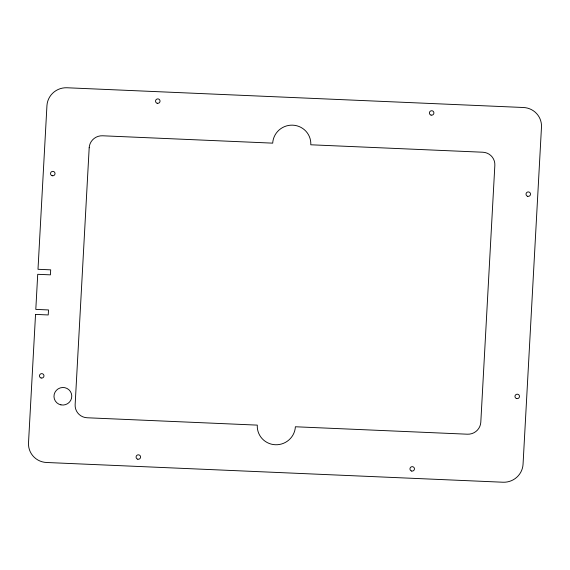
<?xml version="1.0" encoding="UTF-8"?>
<svg xmlns="http://www.w3.org/2000/svg" width="570" height="570" viewBox="0 0 570 570"><rect width="100%" height="100%" fill="white"/><g stroke="black" fill="none" stroke-linecap="round" stroke-linejoin="round"><path stroke-width="0.85" d="M35.532 314.405L28.5 443.075A19.102 18.789 -18.4 0 0 46.526 462.491L502.982 482.227A19.102 18.782 -18.4 0 0 523.053 464.251L541.479 127.124A19.102 18.782 -18.4 0 0 523.459 107.502L67.011 87.766A19.102 18.789 -18.4 0 0 46.947 105.536L37.998 269.289L50.694 269.838L50.417 274.854L37.72 274.305L35.803 309.396L48.5 309.945L48.229 314.954L35.532 314.405M89.184 147.765L75.14 404.686A12.739 12.526 -18.4 0 0 87.153 417.767L257.291 425.12A19.102 18.782 -18.4 0 0 275.31 444.743A19.102 18.782 -18.4 0 0 295.381 426.766L467.421 434.205A12.739 12.526 -18.4 0 0 480.802 422.22L494.846 165.307A12.739 12.526 -18.4 0 0 482.833 152.226L310.793 144.787A19.102 18.782 -18.4 0 0 292.773 125.165A19.102 18.782 -18.4 0 0 272.702 143.141L102.564 135.781A12.739 12.526 -18.4 0 0 89.184 147.765M41.126 378.01A2.266 2.23 -18.4 0 0 43.904 375.26A2.266 2.23 -18.4 0 0 40.121 374.291A2.266 2.23 -18.4 0 0 41.126 378.01M52.183 175.738A2.266 2.23 -18.4 0 0 54.955 172.981A2.266 2.23 -18.4 0 0 51.179 172.012A2.266 2.23 -18.4 0 0 52.183 175.738M157.192 103.27A2.266 2.23 -18.4 0 0 159.971 100.52A2.266 2.23 -18.4 0 0 156.187 99.55A2.266 2.23 -18.4 0 0 157.192 103.27M431.062 115.112A2.266 2.23 -18.4 0 0 433.841 112.361A2.266 2.23 -18.4 0 0 430.058 111.392A2.266 2.23 -18.4 0 0 431.062 115.112M411.647 471.048A2.266 2.23 -18.4 0 0 414.376 468.248A2.266 2.23 -18.4 0 0 410.585 467.336A2.266 2.23 -18.4 0 0 411.647 471.048M137.776 459.206A2.266 2.23 -18.4 0 0 140.505 456.406A2.266 2.23 -18.4 0 0 136.714 455.494A2.266 2.23 -18.4 0 0 137.776 459.206M527.713 196.308A2.266 2.23 -18.4 0 0 530.442 193.508A2.266 2.23 -18.4 0 0 526.651 192.596A2.266 2.23 -18.4 0 0 527.713 196.308M516.655 398.58A2.266 2.23 -18.4 0 0 519.391 395.787A2.266 2.23 -18.4 0 0 515.594 394.875A2.266 2.23 -18.4 0 0 516.655 398.58M60.926 404.857A8.913 8.764 -18.4 0 0 71.371 393.564A8.913 8.764 -18.4 0 0 56.323 390.393A8.913 8.764 -18.4 0 0 60.926 404.857"/></g></svg>
